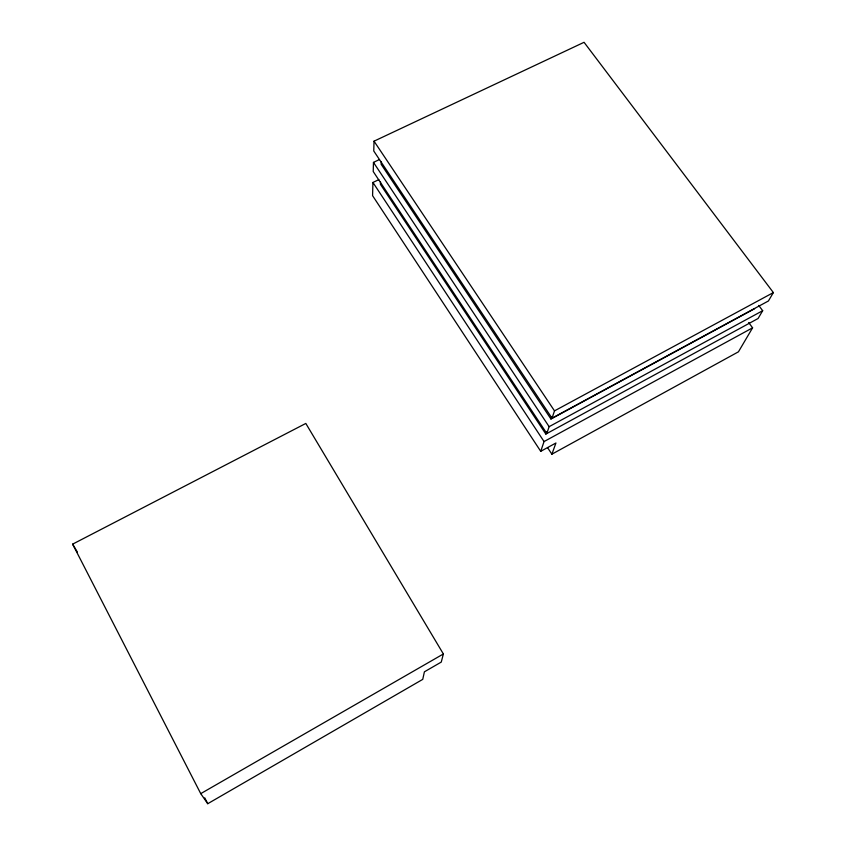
<?xml version="1.0" encoding="UTF-8"?>
<svg xmlns="http://www.w3.org/2000/svg" width="846" height="846" viewBox="0 0 846 846"><rect width="100%" height="100%" fill="white"/><g stroke="black" fill="none" stroke-linecap="round" stroke-linejoin="round"><path stroke-width="1.27" d="M378.86 179.627L372.927 182.461L372.578 195.659L540.731 451.32L555.938 442.997L551.888 454.186L547.531 447.597M379.42 159.556L373.467 162.39L373.223 171.526L546.812 433.448L549.128 426.67L762.68 310.704L758.735 305.438M374.027 141.176L373.763 151L552.015 418.188L768.422 300.975L773.371 292.579L584.057 42.3L374.027 141.176L554.5 410.87L552.015 418.188M380.499 181.879L380.414 184.301L545.86 434.072L758.09 318.498L762.68 310.704M381.218 161.745L381.134 164.272L550.958 419.024L754.611 308.705M443.378 653.969L441.263 662.08L424.396 671.819L422.746 679.37L207.746 803.7L200.735 793.643L72.629 544.147L305.818 423.444L443.378 653.969L200.735 793.643M545.86 434.072L546.653 431.724M550.958 419.024L551.793 416.57M540.731 451.32L544.052 441.559L752.591 327.825L748.657 322.538M752.591 327.825L738.442 351.82L551.888 454.186M554.5 410.87L773.371 292.579M373.467 162.39L549.128 426.67M372.927 182.461L544.052 441.559M72.629 544.147L77.367 552.078M204.732 797.841L207.746 803.7"/></g></svg>
